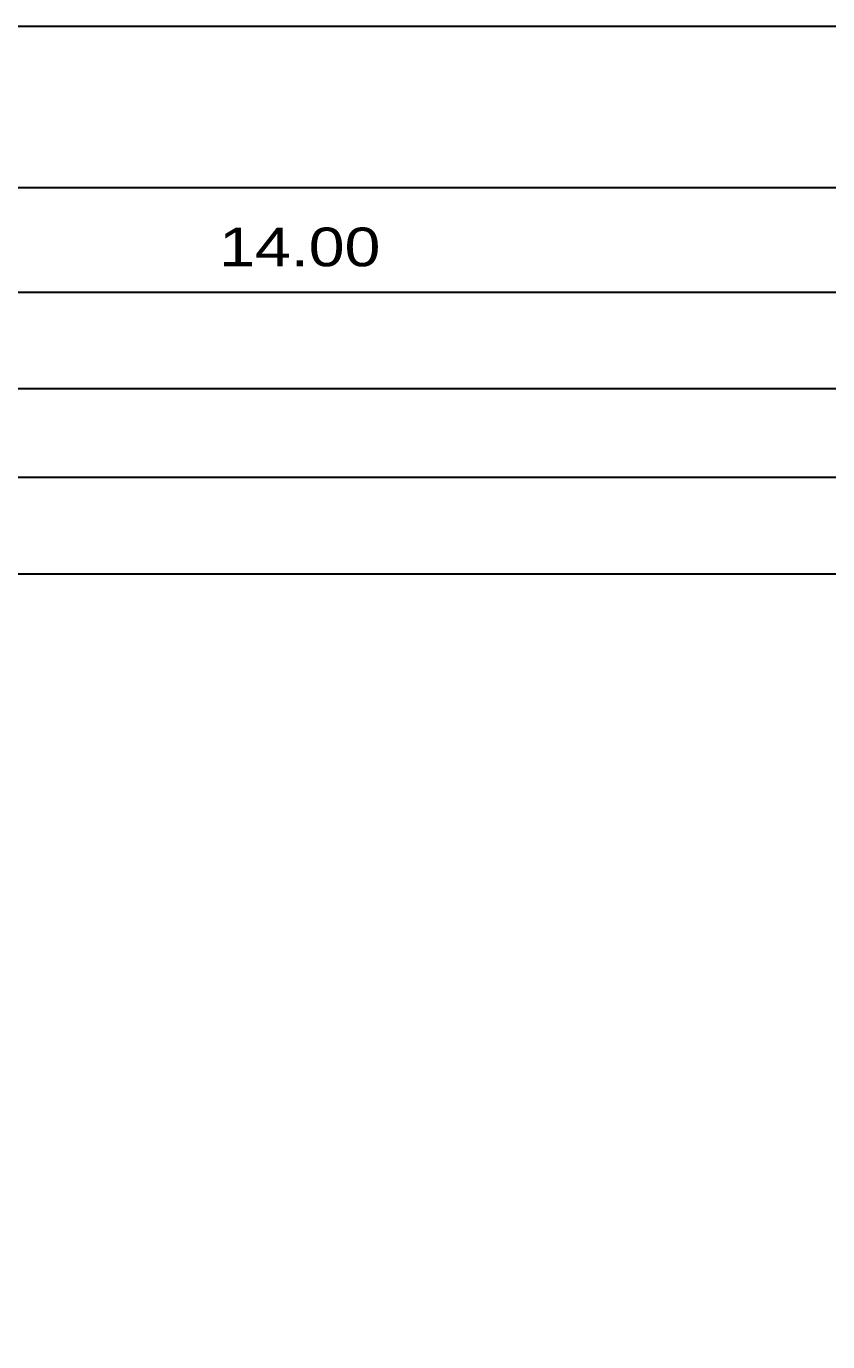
# Model space of a CAD drawing. Header units: feet. Extents: x 201443 to 201886, y 744072 to 744469.
# Drawn here: x 201814.8 to 201845.9, y 744355.2 to 744406.2 of the extents above; entities that cross this region are included whole.
import ezdxf
from ezdxf.enums import TextEntityAlignment as Align

# ---------------------------------------------------------------- set-up
doc = ezdxf.new("R2010")
doc.units = ezdxf.units.FT
doc.header["$LTSCALE"] = 6.25
doc.header["$MEASUREMENT"] = 0
doc.layers.get('0').update_dxf_attribs({"linetype": 'CONTINUOUS'})
doc.styles.get("Standard").update_dxf_attribs({"font": 'HEB.SHX'})

msp = doc.modelspace()

# ---------------------------------------------------------------- linework, layer by layer
for points in [[(201463.75, 744406.25), (201876.25, 744406.25), (201876.25, 744093.75), (201463.75, 744093.75), (201463.75, 744406.25)], [(201463.75, 744399.077), (201463.75, 744406.25), (201876.25, 744406.25), (201876.25, 744093.75), (201463.75, 744093.75), (201463.75, 744377.822)], [(201470, 744400), (201870, 744400), (201870, 744100), (201470, 744100), (201470, 744400), (201463.75, 744400)], [(201470, 744400), (201870, 744400), (201870, 744100), (201870, 744093.75)], [(201782.5, 744395.938), (201870.625, 744395.938)], [(201870.625, 744392.188), (201675.625, 744392.188)], [(201870, 744388.75), (201782.5, 744388.75), (201676.25, 744388.75), (201623.125, 744388.75)], [(201870, 744385), (201581.25, 744385)]]:
    msp.add_lwpolyline(points)

# ---------------------------------------------------------------- texts
at = {"width": 1.315789}
msp.add_text('14.00', height=1.5, dxfattribs=at).set_placement((201822.262, 744396.945), (201828.512, 744396.945), align=Align.FIT)

doc.saveas('drawing.dxf')
